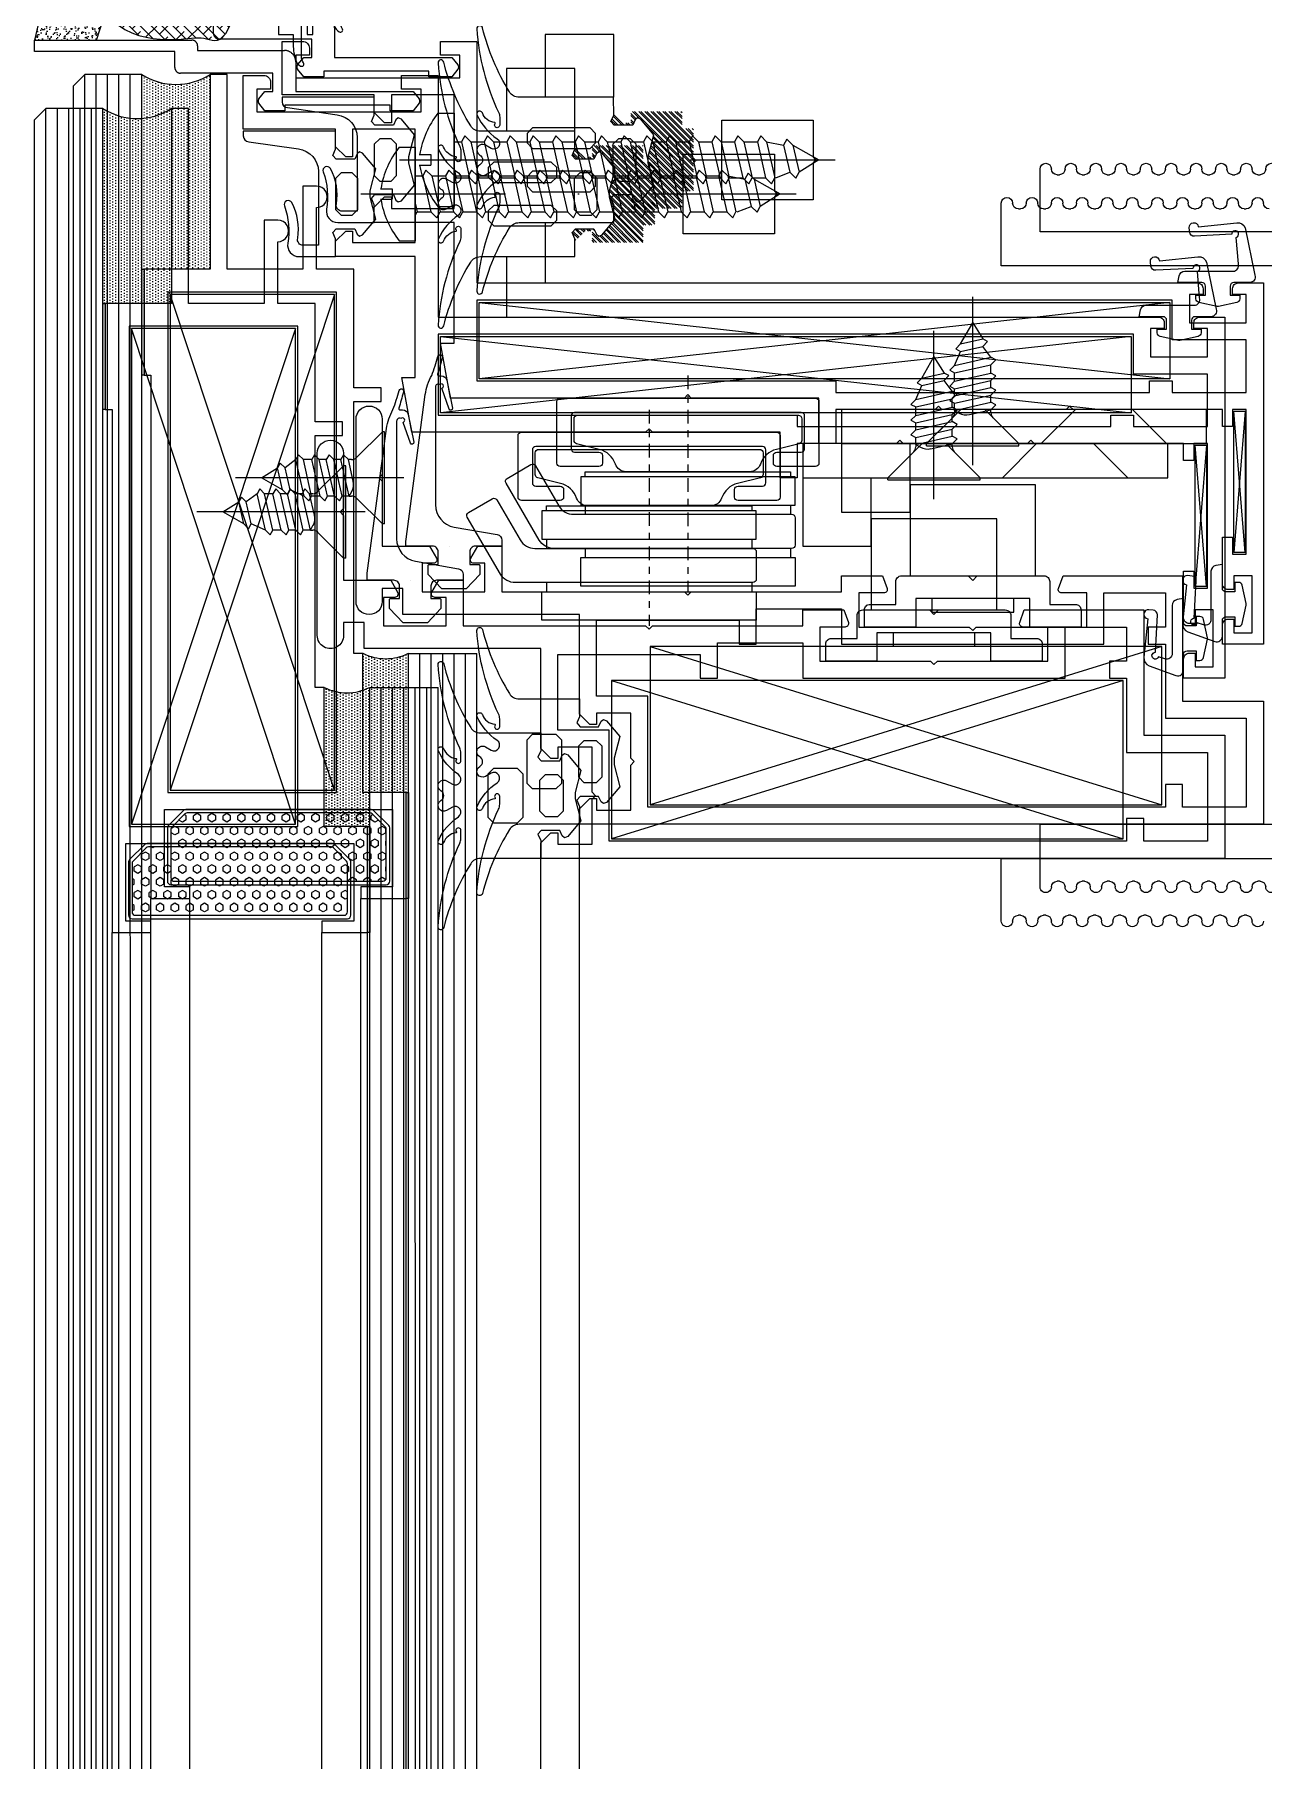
# Model space of a CAD drawing. Header units: inches. Extents: x 4821 to 127877, y 58012 to 433683.
# Drawn here: x 29516.8 to 29624.6, y 87488.5 to 87639.9 of the extents above; entities that cross this region are included whole.
import ezdxf

# ---------------------------------------------------------------- set-up
doc = ezdxf.new("R2010")
doc.units = ezdxf.units.IN
doc.header["$MEASUREMENT"] = 0
for name, pattern in [('$1$AUSGEZOGEN', [0]), ('$1$Center', [29.999999, 12, -6, 6, -6]), ('$1$DASHDOT', [25.4, 12.7, -6.35, 0, -6.35])]:
    doc.linetypes.add(name, pattern=pattern)
for name, color, linetype in [('$1$ACC', 2, 'Continuous'), ('$1$BEAM', 2, 'Continuous'), ('A-FURN-FIXD', 10, 'Continuous'), ('A-FURN-FREE', 10, 'Continuous'), ('A-WAL-CMU', 7, 'Continuous')]:
    doc.layers.add(name, color=color, linetype=linetype)

# ---------------------------------------------------------------- blocks, each defined once
blk = doc.blocks.new('$1$GTSY500502')
at = {"color": 151}
blk.add_lwpolyline([(-1.78, 2.38, -0.668179), (-2.07, 1.7), (-2.35, 1.7), (-2.35, 0), (-2.01, -0.29), (-1.68, 0), (0, 0), (0, -0.49), (-1, -0.49), (-1, -0.99), (1.91, -0.99, 0.15392), (2.48, -0.81, -0.807191), (2.77, -1.07, -0.191853), (2.18, -1.52, -0.072848), (0.68, -1.72), (0, -1.72), (0, -3), (-2.5, -3), (-2.5, -2.5, 0.414214), (-2.8, -2.2), (-8.2, -2.2, 0.414214), (-8.5, -2.5), (-8.5, -3), (-11, -3), (-11, -1.72), (-11.68, -1.72, -0.072848), (-13.18, -1.52, -0.191853), (-13.77, -1.07, -0.807191), (-13.48, -0.81, 0.15392), (-12.91, -0.99), (-10, -0.99), (-10, -0.49), (-11, -0.49), (-11, 0), (-9.32, 0), (-8.99, -0.29), (-8.65, 0), (-8.65, 1.7), (-8.93, 1.7, -0.668179), (-9.22, 2.38), (-7.8, 3.8), (-3.2, 3.8)], format="xyb", close=True, dxfattribs=at)
blk.add_lwpolyline([(-3.64, 0.49), (-4.13, 0), (-6.87, 0), (-7.36, 0.49), (-7.36, 1.47), (-6.87, 1.96), (-4.13, 1.96), (-3.64, 1.47)], close=True, dxfattribs=at)
blk = doc.blocks.new('$1$Fixed bracket Plan')
at = {"layer": 'A-FURN-FIXD'}
for p, q in [((76.3, 31), (76.1, 31)), ((78.5, 31), (78.3, 31)), ((80.7, 31), (80.5, 31)), ((82.9, 31), (82.7, 31)), ((85.1, 31), (84.9, 31)), ((87.3, 31), (87.1, 31)), ((89.5, 31), (89.3, 31)), ((91.7, 31), (91.5, 31)), ((93.9, 31), (93.7, 31)), ((96.1, 31), (95.9, 31)), ((96.6, 31.5), (96.6, 31.5)), ((97.6, 26), (97.6, 31.5)), ((9.7, 26), (97.6, 26)), ((97.6, -26), (9.7, -26)), ((97.6, -31.5), (97.6, -26)), ((76.1, -31), (76.3, -31)), ((78.3, -31), (78.5, -31)), ((80.5, -31), (80.7, -31)), ((82.7, -31), (82.9, -31)), ((84.9, -31), (85.1, -31)), ((87.1, -31), (87.3, -31)), ((89.3, -31), (89.5, -31)), ((91.5, -31), (91.7, -31)), ((93.7, -31), (93.9, -31)), ((95.9, -31), (96.1, -31))]:
    blk.add_line(p, q, dxfattribs=at)
for centre, start, end in [((75.1, 31.5), 0, 180), ((77.3, 31.5), 0, 180), ((79.5, 31.5), 0, 180), ((81.7, 31.5), 0, 180), ((83.9, 31.5), 0, 180), ((86.1, 31.5), 0, 180), ((88.3, 31.5), 0, 180), ((90.5, 31.5), 0, 180), ((92.7, 31.5), 0, 180), ((94.9, 31.5), 0, 180), ((97.1, 31.5), 0, 180), ((74.1, 31.5), 270, 360), ((76.1, 31.5), 180, 270), ((76.3, 31.5), 270, 360), ((78.3, 31.5), 180, 270), ((78.5, 31.5), 270, 360), ((80.5, 31.5), 180, 270), ((80.7, 31.5), 270, 360), ((82.7, 31.5), 180, 270), ((82.9, 31.5), 270, 360), ((84.9, 31.5), 180, 270), ((85.1, 31.5), 270, 360), ((87.1, 31.5), 180, 270), ((87.3, 31.5), 270, 360), ((89.3, 31.5), 180, 270), ((89.5, 31.5), 270, 360), ((91.5, 31.5), 180, 270), ((91.7, 31.5), 270, 360), ((93.7, 31.5), 180, 270), ((93.9, 31.5), 270, 360), ((95.9, 31.5), 180, 270), ((96.1, 31.5), 270, 360), ((75.1, -31.5), 180, 0), ((76.1, -31.5), 90, 180), ((76.3, -31.5), 0, 90), ((77.3, -31.5), 180, 0), ((78.3, -31.5), 90, 180), ((78.5, -31.5), 0, 90), ((79.5, -31.5), 180, 0), ((80.5, -31.5), 90, 180), ((80.7, -31.5), 0, 90), ((81.7, -31.5), 180, 0), ((82.7, -31.5), 90, 180), ((82.9, -31.5), 0, 90), ((83.9, -31.5), 180, 0), ((84.9, -31.5), 90, 180), ((85.1, -31.5), 0, 90), ((86.1, -31.5), 180, 0), ((87.1, -31.5), 90, 180), ((87.3, -31.5), 0, 90), ((88.3, -31.5), 180, 0), ((89.3, -31.5), 90, 180), ((89.5, -31.5), 0, 90), ((90.5, -31.5), 180, 0), ((91.5, -31.5), 90, 180), ((91.7, -31.5), 0, 90), ((92.7, -31.5), 180, 0), ((93.7, -31.5), 90, 180), ((93.9, -31.5), 0, 90), ((94.9, -31.5), 180, 0), ((95.9, -31.5), 90, 180), ((96.1, -31.5), 0, 90), ((97.1, -31.5), 180, 0)]:
    blk.add_arc(centre, 0.5, start, end, dxfattribs=at)
blk = doc.blocks.new('$1$silicone2')
at = {"ltscale": 0.5}
h = blk.add_hatch(dxfattribs=at)
h.set_pattern_fill('ANSI38', color=21, scale=5.416667, style=0)
h.set_pattern_definition([(45, (28504.06546, 7659.8265), (-0.478770216, 0.478770216), []), (135, (28504.06546, 7659.8265), (-1.43631065, 0.478770216), [1.692708333, -1.015625])])
h.paths.add_polyline_path([(-12.41, 16.77), (-12.72, 16.52), (-12.91, 16.28), (-13.01, 16.04), (-13.03, 15.8), (-13, 15.57), (-12.95, 15.33), (-12.88, 15.09), (-12.82, 14.85), (-12.79, 14.61), (-12.79, 14.35), (-12.8, 14.07), (-12.83, 13.76), (-12.87, 13.43), (-12.9, 13.05), (-12.93, 12.63), (-12.95, 12.15), (-12.95, 11.61), (-12.92, 11.03), (-12.86, 10.41), (-12.75, 9.78), (-12.59, 9.14), (-12.37, 8.52), (-12.07, 7.92), (-11.7, 7.36), (-11.24, 6.85), (-10.71, 6.41), (-10.11, 6.02), (-9.45, 5.7), (-8.75, 5.45), (-8.02, 5.26), (-7.27, 5.15), (-6.5, 5.11), (-5.73, 5.15), (-4.98, 5.26), (-4.25, 5.45), (-3.55, 5.7), (-2.89, 6.02), (-2.29, 6.41), (-1.76, 6.85), (-1.3, 7.36), (-0.93, 7.92), (-0.63, 8.52), (-0.41, 9.14), (-0.25, 9.78), (-0.14, 10.41), (-0.08, 11.03), (-0.05, 11.61), (-0.05, 12.15), (-0.07, 12.63), (-0.1, 13.05), (-0.13, 13.43), (-0.17, 13.76), (-0.2, 14.07), (-0.21, 14.35), (-0.21, 14.61), (-0.18, 14.85), (-0.12, 15.09), (-0.05, 15.33), (0, 15.57), (0.03, 15.8), (0.01, 16.04), (-0.09, 16.28), (-0.28, 16.52), (-0.59, 16.77), (-1.03, 17.02), (-1.59, 17.28), (-2.25, 17.52), (-3, 17.73), (-3.81, 17.92), (-4.68, 18.07), (-5.58, 18.16), (-6.5, 18.19), (-7.42, 18.16), (-8.32, 18.07), (-9.19, 17.92), (-10, 17.73), (-10.75, 17.52), (-11.41, 17.28), (-11.97, 17.02)])
h = blk.add_hatch()
h.set_pattern_fill('AR-SAND', color=11, scale=0.325)
h.set_pattern_definition([(37.5, (28504.06546, 7705.84134), (-0.020472841, 0.626217725), [0, -0.494, 0, -0.5525, 0, -0.528125]), (7.5, (28504.0655, 7705.8413), (0.57517743, 0.917197471), [0, -0.2665, 0, -0.44525, 0, -0.170625]), (327.5, (28503.6657, 7705.84134), (1.012096105, 0.001839192), [0, -0.1625, 0, -0.585, 0, -0.76375]), (317.5, (28503.6657, 7705.8413), (0.976991146, 0.285244559), [0, -0.08125, 0, -0.3835, 0, -0.43875])])
edge = h.paths.add_edge_path()
edge.add_arc((-7.69, -32.01), 32.92, 88.3807, 99.2846)
edge.add_line((-13, 0.48), (-13, 5.42))
edge.add_line((-13, 5.42), (-10.47, 6.26))
edge.add_line((-10.47, 6.26), (-10.11, 6.02))
edge.add_line((-10.11, 6.02), (-9.45, 5.7))
edge.add_line((-9.45, 5.7), (-8.75, 5.45))
edge.add_line((-8.75, 5.45), (-8.02, 5.26))
edge.add_line((-8.02, 5.26), (-7.27, 5.15))
edge.add_line((-7.27, 5.15), (-6.5, 5.11))
edge.add_line((-6.5, 5.11), (-5.73, 5.15))
edge.add_line((-5.73, 5.15), (-4.98, 5.26))
edge.add_line((-4.98, 5.26), (-4.25, 5.45))
edge.add_line((-4.25, 5.45), (-3.55, 5.7))
edge.add_line((-3.55, 5.7), (-2.89, 6.02))
edge.add_line((-2.89, 6.02), (-2.53, 6.26))
edge.add_line((-2.53, 6.26), (0, 5.42))
edge.add_line((0, 5.42), (0, 0))
edge.add_arc((-6.5, -23.05), 23.95, 74.2533, 90.6193)
at = {"color": 21, "ltscale": 0.5}
blk.add_lwpolyline([(-12.41, 16.77), (-12.72, 16.52), (-12.91, 16.28), (-13.01, 16.04), (-13.03, 15.8), (-13, 15.57), (-12.95, 15.33), (-12.88, 15.09), (-12.82, 14.85), (-12.79, 14.61), (-12.79, 14.35), (-12.8, 14.07), (-12.83, 13.76), (-12.87, 13.43), (-12.9, 13.05), (-12.93, 12.63), (-12.95, 12.15), (-12.95, 11.61), (-12.92, 11.03), (-12.86, 10.41), (-12.75, 9.78), (-12.59, 9.14), (-12.37, 8.52), (-12.07, 7.92), (-11.7, 7.36), (-11.24, 6.85), (-10.71, 6.41), (-10.11, 6.02), (-9.45, 5.7), (-8.75, 5.45), (-8.02, 5.26), (-7.27, 5.15), (-6.5, 5.11), (-5.73, 5.15), (-4.98, 5.26), (-4.25, 5.45), (-3.55, 5.7), (-2.89, 6.02), (-2.29, 6.41), (-1.76, 6.85), (-1.3, 7.36), (-0.93, 7.92), (-0.63, 8.52), (-0.41, 9.14), (-0.25, 9.78), (-0.14, 10.41), (-0.08, 11.03), (-0.05, 11.61), (-0.05, 12.15), (-0.07, 12.63), (-0.1, 13.05), (-0.13, 13.43), (-0.17, 13.76), (-0.2, 14.07), (-0.21, 14.35), (-0.21, 14.61), (-0.18, 14.85), (-0.12, 15.09), (-0.05, 15.33), (0, 15.57), (0.03, 15.8), (0.01, 16.04), (-0.09, 16.28), (-0.28, 16.52), (-0.59, 16.77), (-1.03, 17.02), (-1.59, 17.28), (-2.25, 17.52), (-3, 17.73), (-3.81, 17.92), (-4.68, 18.07), (-5.58, 18.16), (-6.5, 18.19), (-7.42, 18.16), (-8.32, 18.07), (-9.19, 17.92), (-10, 17.73), (-10.75, 17.52), (-11.41, 17.28), (-11.97, 17.02)], close=True, dxfattribs=at)
blk.add_lwpolyline([(-10.47, 6.26), (-13, 5.42), (-13, 1), (-14, 0, -0.12901), (0, 0), (0, 5.42), (-2.53, 6.26)], format="xyb", dxfattribs=at)
blk = doc.blocks.new('$1$Stay Arm 93652400PI')
at = {"layer": 'A-FURN-FIXD', "linetype": '$1$Center', "ltscale": 0.1}
blk.add_line((147.23, 130.15), (147.23, 149.12), dxfattribs=at)
at = {"layer": 'A-FURN-FIXD'}
for p, q in [((138.23, 145.32), (138.23, 146.12)), ((156.23, 145.32), (156.23, 146.12)), ((138.23, 141.52), (138.23, 142.32)), ((138.23, 141.52), (138.23, 142.32)), ((156.23, 141.52), (156.23, 142.3))]:
    blk.add_line(p, q, dxfattribs=at)
for points in [[(137.83, 146.12), (137.83, 148.62), (156.63, 148.62), (156.63, 146.12)], [(137.83, 139.02), (156.63, 139.02), (156.63, 141.52), (137.83, 141.52)]]:
    blk.add_lwpolyline(points, close=True, dxfattribs=at)
for points in [[(157.25, 142.32), (138.13, 142.32, -0.414214), (137.83, 142.62), (137.83, 145.02, -0.414214), (138.13, 145.32), (158.97, 145.32, -0.26675), (160.27, 144.58), (163.18, 139.58, -0.414214), (163.08, 139.17), (161, 137.96, -0.414214), (160.59, 138.07), (158.55, 141.58, 0.26675)], [(158.43, 132.12), (136.03, 132.12, -0.414214), (135.73, 132.42), (135.73, 137.82, -0.414214), (136.03, 138.12), (139.43, 138.12, -0.414214), (139.73, 137.82), (139.73, 137.16, -0.414214), (139.43, 136.86), (137.29, 136.86, 0.414214), (136.99, 136.56), (136.99, 133.68, 0.414214), (137.29, 133.38), (157.17, 133.38, 0.414214), (157.47, 133.68), (157.47, 136.56, 0.414214), (157.17, 136.86), (155.03, 136.86, -0.414214), (154.73, 137.16), (154.73, 137.82, -0.414214), (155.03, 138.12), (158.43, 138.12, -0.414214), (158.73, 137.82), (158.73, 132.42, -0.414214)], [(137.47, 136.13), (139.47, 136.62, 0.253533), (140.87, 137.91, -0.319758), (141.82, 138.58), (152.65, 138.58, -0.319758), (153.59, 137.91, 0.253533), (155, 136.62), (157, 136.13, -0.344221), (157.22, 135.83), (157.22, 133.93, -0.414214), (156.92, 133.63), (137.54, 133.63, -0.414214), (137.24, 133.93), (137.24, 135.83, -0.344221)]]:
    blk.add_lwpolyline(points, format="xyb", close=True, dxfattribs=at)
blk.add_lwpolyline([(156.23, 139.02), (156.23, 138.58), (138.23, 138.58), (138.23, 139.02)], dxfattribs=at)
blk = doc.blocks.new('$1$GTSY500109')
at = {"layer": 'A-FURN-FIXD'}
blk.add_lwpolyline([(5.93, -8.75, 0.57735), (5.07, -8.75, -1), (4.2, -8.25), (4.49, -7.75, 0.965781), (3.64, -7.22, -0.138673), (1.56, -8.98, -1.037842), (1.37, -8.52, 0.283592), (2.23, -7.43, -0.584426), (2.31, -7.4, 1.39494), (2.44, -7), (1.75, -7, 0.111575), (1.32, -7.1, -0.09543), (-6.01, -9, -0.91232), (-6.08, -8.51, 0.076551), (-0.47, -6.14, 0.260148), (0, -5.29), (0, 0), (1.56, 0), (2.11, -0.24), (2.45, 0.05), (2.45, 1.67), (1.96, 1.89), (1.81, 2.1), (1.92, 2.38), (3.29, 3.53), (5.21, 3.03), (5.79, 3.03), (7.71, 3.53), (9.08, 2.38), (9.19, 2.1), (9.03, 1.89), (8.55, 1.67), (8.55, 0.05), (8.88, -0.24), (9.44, 0), (11, 0), (11, -5.29, 0.260148), (11.47, -6.14, 0.076551), (17.08, -8.51, -0.91232), (17, -9, -0.09543), (9.68, -7.1, 0.111575), (9.25, -7), (8.55, -7, 1.39494), (8.69, -7.4, -0.584426), (8.77, -7.43, 0.283592), (9.62, -8.52, -1.037842), (9.43, -8.98, -0.138673), (7.36, -7.22, 0.965781), (6.51, -7.75), (6.8, -8.25, -1)], format="xyb", close=True, dxfattribs=at)
for points in [[(4.13, -0.07), (3.64, 0.42), (3.64, 1.47), (4.13, 1.96), (6.87, 1.96), (7.36, 1.47), (7.36, 0.42), (6.87, -0.07)], [(3.59, -4.6), (3.1, -4.11), (3.1, -2.07), (3.59, -1.58), (7.41, -1.58), (7.9, -2.07), (7.9, -4.11), (7.41, -4.6)]]:
    blk.add_lwpolyline(points, close=True, dxfattribs=at)
blk = doc.blocks.new('$1$Flat head screw 4.2x9mm')
at = {"color": 2}
blk.add_line((0, 1.7), (0, -13.07), dxfattribs=at)
at = {"color": 71}
for p, q in [((-4.05, 0), (-4.05, -0.19)), ((4.05, 0), (-4.05, 0)), ((4.05, 0), (4.05, -0.19)), ((4.05, -0.19), (-4.05, -0.19)), ((-4.05, -0.19), (-1.78, -2.47)), ((4.05, -0.19), (1.78, -2.47)), ((0.29, -2.74), (-1.6, -3.17)), ((-1.6, -2.89), (-1.6, -3.17)), ((1.6, -3.1), (1.19, -2.88)), ((1.6, -3.1), (1.6, -2.89)), ((-1.6, -3.17), (-2.02, -3.59)), ((-2.02, -3.59), (-1.6, -3.83)), ((-1.6, -4.45), (-2.02, -4.87)), ((1.6, -3.1), (-1.6, -3.83)), ((1.6, -3.73), (-1.6, -4.45)), ((-1.6, -3.83), (-1.6, -4.45)), ((1.6, -4.38), (-1.6, -5.11)), ((1.6, -3.1), (1.6, -3.73)), ((2.02, -3.96), (1.6, -3.73)), ((1.6, -4.38), (2.02, -3.96)), ((1.6, -4.38), (1.6, -5.01)), ((-2.02, -4.87), (-1.6, -5.11)), ((-1.6, -5.73), (-2.02, -6.15)), ((1.6, -5.01), (-1.6, -5.73)), ((-1.6, -5.11), (-1.6, -5.73)), ((1.6, -5.66), (-1.6, -6.39)), ((2.02, -5.24), (1.6, -5.01)), ((1.6, -5.66), (2.02, -5.24)), ((1.6, -5.66), (1.6, -6.4)), ((-2.02, -6.15), (-1.6, -6.39)), ((-1.6, -7.12), (-2.02, -7.55)), ((-2.02, -7.55), (-1.6, -7.78)), ((-1.6, -6.39), (-1.6, -7.12)), ((1.6, -6.4), (-1.6, -7.12)), ((1.6, -7.05), (-1.6, -7.78)), ((1.6, -7.05), (1.06, -8.29)), ((2.02, -6.63), (1.6, -6.4)), ((1.6, -7.05), (2.02, -6.63)), ((-1.6, -7.78), (-0.88, -8.73)), ((-0.88, -8.73), (-1.3, -9.15)), ((1.06, -8.29), (-0.88, -8.73)), ((1.06, -8.95), (-0.88, -9.38)), ((1.06, -8.95), (0, -10.79)), ((1.48, -8.52), (1.06, -8.29)), ((1.06, -8.95), (1.48, -8.52)), ((-1.3, -9.15), (-0.88, -9.38)), ((0, -10.79), (-0.88, -9.38))]:
    blk.add_line(p, q, dxfattribs=at)
for centre, radius, start, end in [((-2.2, -2.89), 0.6, 0, 45), ((0.57, -3.99), 1.28, 60.7936, 102.7393), ((2.2, -2.89), 0.6, 135, 180)]:
    blk.add_arc(centre, radius, start, end, dxfattribs=at)
blk = doc.blocks.new('$1$closekit')
at = {"layer": 'A-FURN-FREE'}
for p, q in [((-19.4, 14), (-16.4, 17)), ((-19.4, 9), (-16.4, 6)), ((-19.4, 1.05), (-16.4, 4.05)), ((-16.4, 4.05), (-18.67, 1.78)), ((-16.21, 4.05), (-16.4, 4.05)), ((-16.4, -4.05), (-16.4, 4.05)), ((-16.21, -4.05), (-16.21, 4.05)), ((-23.99, 1.6), (-24.94, 0.88)), ((-23.75, 2.02), (-23.99, 1.6)), ((-23.26, -1.6), (-23.99, 1.6)), ((-23.33, 1.6), (-23.75, 2.02)), ((-22.61, -1.6), (-23.33, 1.6)), ((-22.6, 1.6), (-23.33, 1.6)), ((-22.36, 2.02), (-22.6, 1.6)), ((-21.87, -1.6), (-22.6, 1.6)), ((-21.94, 1.6), (-22.36, 2.02)), ((-21.32, 1.6), (-21.94, 1.6)), ((-21.22, -1.6), (-21.94, 1.6)), ((-21.08, 2.02), (-21.32, 1.6)), ((-20.59, -1.6), (-21.32, 1.6)), ((-20.66, 1.6), (-21.08, 2.02)), ((-20.04, 1.6), (-20.66, 1.6)), ((-19.94, -1.6), (-20.66, 1.6)), ((-19.8, 2.02), (-20.04, 1.6)), ((-19.31, -1.6), (-20.04, 1.6)), ((-19.38, 1.6), (-19.8, 2.02)), ((-18.95, -0.29), (-19.38, 1.6)), ((-19.1, 1.6), (-19.38, 1.6)), ((-14.51, 0), (-29.28, 0)), ((-27, 0), (-25.59, 0.88)), ((-25.15, -1.06), (-27, 0)), ((-25.36, 1.3), (-25.59, 0.88)), ((-25.15, -1.06), (-25.59, 0.88)), ((-24.94, 0.88), (-25.36, 1.3)), ((-24.5, -1.06), (-24.94, 0.88)), ((-25.15, -1.06), (-24.73, -1.48)), ((-24.73, -1.48), (-24.5, -1.06)), ((-23.26, -1.6), (-24.5, -1.06)), ((-19.4, -1.05), (-16.4, -4.05)), ((-19.31, -1.6), (-19.08, -1.19)), ((-23.26, -1.6), (-22.84, -2.02)), ((-22.84, -2.02), (-22.61, -1.6)), ((-21.87, -1.6), (-22.61, -1.6)), ((-21.87, -1.6), (-21.45, -2.02)), ((-21.45, -2.02), (-21.22, -1.6)), ((-20.59, -1.6), (-21.22, -1.6)), ((-20.59, -1.6), (-20.17, -2.02)), ((-20.17, -2.02), (-19.94, -1.6)), ((-19.31, -1.6), (-19.94, -1.6)), ((-19.31, -1.6), (-19.1, -1.6)), ((-16.4, -4.05), (-18.67, -1.78)), ((-16.21, -4.05), (-16.4, -4.05))]:
    blk.add_line(p, q, dxfattribs=at)
blk.add_lwpolyline([(-16.4, -11.5), (-16.4, 20.5), (-19.4, 20.5), (-19.4, -11.5), (-10.4, -11.5), (-10.4, -5.5), (-16.4, -5.5)], dxfattribs=at)
blk.add_lwpolyline([(-4.3, -6.75, -0.414214), (-4.8, -6.25), (-4.8, -0.4), (-4.4, 0), (-4.8, 0.4), (-4.8, 6.25, -0.414214), (-4.3, 6.75), (-2.3, 6.75), (-2.3, 9, -0.414214), (-1.8, 9.5), (-0.3, 9.5), (-0.3, 5), (-2.8, 5), (-2.8, -5), (-0.3, -5), (-0.3, -9.5), (-1.8, -9.5, -0.414214), (-2.3, -9), (-2.3, -6.75)], format="xyb", close=True, dxfattribs=at)
for points in [[(-12.8, 5.5), (-12.8, -5.5), (-4.8, -5.5), (-4.8, 5.5)], [(-2.8, -3.59), (-1.62, -3.59), (-1.62, 3.59), (-2.8, 3.59)]]:
    blk.add_lwpolyline(points, close=True, dxfattribs=at)
for centre, radius, start, end in [((-19.1, 2.2), 0.6, 270, 315), ((-20.2, -0.57), 1.28, 330.7936, 12.7393), ((-19.1, -2.2), 0.6, 45, 90)]:
    blk.add_arc(centre, radius, start, end, dxfattribs=at)
blk = doc.blocks.new('$1$latsg')
at = {"color": 16}
blk.add_line((0, -4.63), (0, -4.63), dxfattribs=at)
at = {"color": 151}
blk.add_lwpolyline([(0, -2.33, -0.414214), (-0.5, -2.83), (-1.6, -2.83), (-1.6, -2.05, 0.414214), (-1.7, -1.95), (-2.49, -1.95), (-3.73, -3.14), (-3.73, -5.28), (-2.49, -6.47), (-1.7, -6.47, 0.414214), (-1.6, -6.37), (-1.6, -5.59), (-0.5, -5.59, -0.414214), (0, -6.09), (0, -8.42), (0.49, -8.42, 0.033024), (0.62, -8.41), (13.31, -6.73, 0.089231), (14.99, -6.16, -0.031349), (16.66, -5.63, 1.042186), (16.52, -5.25, 0.003956), (15.1, -5.64, -0.540004), (14.96, -5.55), (14.96, -5.32, 0.357511), (14.56, -4.83), (12.11, -4.34, 0.933108), (12.03, -4.63), (13.86, -5.26, -1.216572), (14.2, -5.46, -0.554991), (13.97, -5.84), (3.65, -5.84, -0.36397), (1.68, -4.19), (1.02, -0.41, 0.36397), (0.52, 0), (0, 0)], format="xyb", close=True, dxfattribs=at)
blk = doc.blocks.new('$1$GTSY500112')
at = {"layer": 'A-FURN-FIXD'}
blk.add_lwpolyline([(5.93, -11.75, 0.57735), (5.07, -11.75, -1), (4.2, -11.25), (4.49, -10.75, 0.965781), (3.64, -10.22, -0.138673), (1.56, -11.98, -1.037842), (1.37, -11.52, 0.283592), (2.23, -10.43, -0.584426), (2.31, -10.4, 1.39494), (2.44, -10), (1.75, -10, 0.111575), (1.32, -10.1, -0.09543), (-6.01, -12, -0.91232), (-6.08, -11.51, 0.076551), (-0.47, -9.14, 0.260148), (0, -8.29), (0, 0), (1.56, 0), (2.11, -0.24), (2.45, 0.05), (2.45, 1.67), (1.96, 1.89), (1.81, 2.1), (1.92, 2.38), (3.29, 3.53), (5.21, 3.03), (5.79, 3.03), (7.71, 3.53), (9.08, 2.38), (9.19, 2.1), (9.03, 1.89), (8.55, 1.67), (8.55, 0.05), (8.88, -0.24), (9.44, 0), (11, 0), (11, -8.29, 0.260148), (11.47, -9.14, 0.076551), (17.08, -11.51, -0.91232), (17, -12, -0.09543), (9.68, -10.1, 0.111575), (9.25, -10), (8.55, -10, 1.39494), (8.69, -10.4, -0.584426), (8.77, -10.43, 0.283592), (9.62, -11.52, -1.037842), (9.43, -11.98, -0.138673), (7.36, -10.22, 0.965781), (6.51, -10.75), (6.8, -11.25, -1)], format="xyb", close=True, dxfattribs=at)
for points in [[(4.13, -0.07), (3.64, 0.42), (3.64, 1.47), (4.13, 1.96), (6.87, 1.96), (7.36, 1.47), (7.36, 0.42), (6.87, -0.07)], [(4.01, -1.58), (4.5, -2.07), (4.5, -7.11), (4.01, -7.6), (3.19, -7.6), (2.7, -7.11), (2.7, -2.07), (3.19, -1.58)], [(7.81, -7.6), (6.99, -7.6), (6.5, -7.11), (6.5, -2.07), (6.99, -1.58), (7.81, -1.58), (8.3, -2.07), (8.3, -7.11)]]:
    blk.add_lwpolyline(points, close=True, dxfattribs=at)
blk = doc.blocks.new('$1$butile2')
h = blk.add_hatch(color=11)
h.dxf.hatch_style = 1
h.paths.add_polyline_path([(9.3, 0.2), (0, 0.2), (0, 0), (9.3, 0)])
at = {"color": 11}
blk.add_lwpolyline([(9.3, 0.2), (0, 0.2), (0, 0), (9.3, 0)], close=True, dxfattribs=at)
blk = doc.blocks.new('$1$inner silicone')
h = blk.add_hatch()
h.set_pattern_fill('DOTS', scale=4)
h.paths.add_polyline_path([(12.2, 0), (12.2, -0.2), (12.2, -4), (0, -4, 0.23607), (0, 0)])
at = {"color": 7}
blk.add_line((12.2, -0.2), (12.2, 0), dxfattribs=at)
blk.add_arc((-4, -2), 4.47, 333.4347, 26.5653, dxfattribs=at)
blk = doc.blocks.new('$1$RHS4.2x32')
at = {"layer": 'A-FURN-FIXD'}
for p, q in [((1.42, 4.1), (0, 4.1)), ((0, -4.1), (0, 4.1)), ((-29.98, 1.61), (-30.26, 1.09)), ((-29.45, 1.09), (-29.98, 1.61)), ((-28.23, 1.58), (-29.45, 1.09)), ((-27.85, 2.1), (-28.13, 1.58)), ((-27.42, -1.58), (-28.13, 1.58)), ((-27.33, 1.58), (-27.85, 2.1)), ((-26.14, 1.58), (-27.33, 1.58)), ((-26.61, -1.58), (-27.33, 1.58)), ((-25.85, 2.1), (-26.14, 1.58)), ((-25.42, -1.58), (-26.14, 1.58)), ((-25.33, 1.58), (-25.85, 2.1)), ((-24.61, -1.58), (-25.33, 1.58)), ((-24.14, 1.58), (-25.33, 1.58)), ((-23.85, 2.1), (-24.14, 1.58)), ((-23.43, -1.58), (-24.14, 1.58)), ((-23.33, 1.58), (-23.85, 2.1)), ((-22.62, -1.58), (-23.33, 1.58)), ((-22.14, 1.58), (-23.33, 1.58)), ((-21.86, 2.1), (-22.14, 1.58)), ((-21.43, -1.58), (-22.14, 1.58)), ((-21.33, 1.58), (-21.86, 2.1)), ((-20.62, -1.58), (-21.33, 1.58)), ((-20.15, 1.58), (-21.33, 1.58)), ((-19.86, 2.1), (-20.15, 1.58)), ((-19.43, -1.58), (-20.15, 1.58)), ((-19.86, 2.1), (-19.34, 1.58)), ((-18.62, -1.58), (-19.34, 1.58)), ((-18.15, 1.58), (-19.34, 1.58)), ((-17.86, 2.1), (-18.15, 1.58)), ((-17.43, -1.58), (-18.15, 1.58)), ((-17.34, 1.58), (-17.86, 2.1)), ((-16.63, -1.58), (-17.34, 1.58)), ((-16.15, 1.58), (-17.34, 1.58)), ((-15.86, 2.1), (-16.15, 1.58)), ((-15.44, -1.58), (-16.15, 1.58)), ((-15.34, 1.58), (-15.86, 2.1)), ((-14.63, -1.58), (-15.34, 1.58)), ((-14.15, 1.58), (-15.34, 1.58)), ((-13.87, 2.1), (-14.15, 1.58)), ((-13.44, -1.58), (-14.15, 1.58)), ((-13.44, -1.58), (-14.15, 1.58)), ((-13.34, 1.58), (-13.87, 2.1)), ((-12.63, -1.58), (-13.34, 1.58)), ((-12.16, 1.58), (-13.34, 1.58)), ((-11.87, 2.1), (-12.16, 1.58)), ((-11.44, -1.58), (-12.16, 1.58)), ((-11.35, 1.58), (-11.87, 2.1)), ((-10.63, -1.58), (-11.35, 1.58)), ((-10.16, 1.58), (-11.35, 1.58)), ((-9.87, 2.1), (-10.16, 1.58)), ((-9.45, -1.58), (-10.16, 1.58)), ((-9.35, 1.58), (-9.87, 2.1)), ((-8.64, -1.58), (-9.35, 1.58)), ((-8.16, 1.58), (-9.35, 1.58)), ((-7.88, 2.1), (-8.16, 1.58)), ((-7.45, -1.58), (-8.16, 1.58)), ((-7.35, 1.58), (-7.88, 2.1)), ((-6.64, -1.58), (-7.35, 1.58)), ((-6.17, 1.58), (-7.35, 1.58)), ((-5.88, 2.1), (-6.17, 1.58)), ((-5.45, -1.58), (-6.17, 1.58)), ((-5.36, 1.58), (-5.88, 2.1)), ((-4.64, -1.58), (-5.36, 1.58)), ((-4.17, 1.58), (-5.36, 1.58)), ((-3.88, 2.1), (-4.17, 1.58)), ((-3.45, -1.58), (-4.17, 1.58)), ((-3.45, -1.58), (-4.17, 1.58)), ((-3.36, 1.58), (-3.88, 2.1)), ((-2.64, -1.58), (-3.36, 1.58)), ((-2.17, 1.58), (-3.36, 1.58)), ((-1.88, 2.1), (-2.17, 1.58)), ((-1.46, -1.58), (-2.17, 1.58)), ((-1.36, 1.58), (-1.88, 2.1)), ((-0.65, -1.58), (-1.36, 1.58)), ((-0.17, 1.58), (-1.36, 1.58)), ((0, 1.89), (-0.17, 1.58)), ((0, 0.81), (-0.17, 1.58)), ((-32, 0), (-30.26, 1.09)), ((-29.72, -1.3), (-32, 0)), ((-29.72, -1.3), (-30.26, 1.09)), ((-28.91, -1.3), (-29.45, 1.09)), ((3.05, 0.46), (2.04, 0.46)), ((2.04, -0.46), (2.04, 0.46)), ((-29.72, -1.3), (-29.2, -1.82)), ((-29.2, -1.82), (-28.91, -1.3)), ((-27.42, -1.58), (-28.91, -1.3)), ((3.05, -0.46), (2.04, -0.46)), ((-27.42, -1.58), (-26.9, -2.1)), ((-26.9, -2.1), (-26.61, -1.58)), ((-25.42, -1.58), (-26.61, -1.58)), ((-25.42, -1.58), (-24.9, -2.1)), ((-24.9, -2.1), (-24.61, -1.58)), ((-23.43, -1.58), (-24.61, -1.58)), ((-23.43, -1.58), (-22.9, -2.1)), ((-22.9, -2.1), (-22.62, -1.58)), ((-21.43, -1.58), (-22.62, -1.58)), ((-21.43, -1.58), (-20.91, -2.1)), ((-20.91, -2.1), (-20.62, -1.58)), ((-19.43, -1.58), (-20.62, -1.58)), ((-19.43, -1.58), (-18.91, -2.1)), ((-18.91, -2.1), (-18.62, -1.58)), ((-17.43, -1.58), (-18.62, -1.58)), ((-17.43, -1.58), (-16.91, -2.1)), ((-16.91, -2.1), (-16.63, -1.58)), ((-15.44, -1.58), (-16.63, -1.58)), ((-15.44, -1.58), (-14.91, -2.1)), ((-14.91, -2.1), (-14.63, -1.58)), ((-13.44, -1.58), (-14.63, -1.58)), ((-13.44, -1.58), (-12.92, -2.1)), ((-12.92, -2.1), (-12.63, -1.58)), ((-11.44, -1.58), (-12.63, -1.58)), ((-11.44, -1.58), (-10.92, -2.1)), ((-10.92, -2.1), (-10.63, -1.58)), ((-9.45, -1.58), (-10.63, -1.58)), ((-9.45, -1.58), (-8.92, -2.1)), ((-8.92, -2.1), (-8.64, -1.58)), ((-7.45, -1.58), (-8.64, -1.58)), ((-7.45, -1.58), (-6.93, -2.1)), ((-6.93, -2.1), (-6.64, -1.58)), ((-5.45, -1.58), (-6.64, -1.58)), ((-5.45, -1.58), (-4.93, -2.1)), ((-4.93, -2.1), (-4.64, -1.58)), ((-3.45, -1.58), (-4.64, -1.58)), ((-3.45, -1.58), (-2.93, -2.1)), ((-2.93, -2.1), (-2.64, -1.58)), ((-1.46, -1.58), (-2.64, -1.58)), ((-1.46, -1.58), (-0.93, -2.1)), ((-0.93, -2.1), (-0.65, -1.58)), ((0, -1.58), (-0.65, -1.58)), ((1.42, -4.1), (0, -4.1))]:
    blk.add_line(p, q, dxfattribs=at)
at = {"layer": 'A-FURN-FIXD', "linetype": '$1$DASHDOT'}
blk.add_line((4.78, 0), (-34, 0), dxfattribs=at)
at = {"layer": 'A-FURN-FIXD'}
for centre, start, end in [((-5.01, -0.91), 9.6294, 37.9057), ((-5.01, 0.91), 322.0943, 350.3706)]:
    blk.add_arc(centre, 8.15, start, end, dxfattribs=at)
blk = doc.blocks.new('FIRST SLAB EDGE')
at = {"extrusion": (-5.69003e-07, -1.56101e-06, 1)}
h = blk.add_hatch(dxfattribs=at)
h.set_pattern_fill('DOTS', scale=4, angle=89.9998)
h.set_pattern_definition([(89.99978104, (643348.50462, -1337814.97147), (-0.2499995223, 0.12500095539), [0, -0.25])])
h.paths.add_polyline_path([(1142596.84, -1723223.04), (1142596.84, -1723205.94, -0.293351), (1142590.84, -1723205.94), (1142590.84, -1723223.04), (1142591.04, -1723223.04)])
h = blk.add_hatch(dxfattribs=at)
h.set_pattern_fill('ANSI32', angle=89.9998)
h.set_pattern_definition([(134.99978104, (638250.5438, -1317431.23366), (-0.2651660563, -0.2651640296), []), (134.99978104, (638250.5438, -1317431.05688), (-0.2651660563, -0.2651640296), [])])
h.paths.add_polyline_path([(1142638.24, -1723209.19), (1142638.24, -1723210.69), (1142639.24, -1723210.69), (1142639.24, -1723213.14), (1142639.54, -1723213.44), (1142639.24, -1723213.74), (1142639.24, -1723216.19), (1142638.24, -1723216.19), (1142638.24, -1723217.69), (1142633.74, -1723217.69), (1142633.74, -1723216.69), (1142633.14, -1723216.69), (1142632.24, -1723217.59), (1142632.24, -1723217.38), (1142632, -1723216.83), (1142632.3, -1723216.49), (1142633.92, -1723216.49), (1142634.13, -1723216.98), (1142634.34, -1723217.13), (1142634.62, -1723217.02), (1142635.77, -1723215.65), (1142635.28, -1723213.73), (1142635.28, -1723213.15), (1142635.77, -1723211.23), (1142634.62, -1723209.86), (1142634.34, -1723209.75), (1142634.13, -1723209.9), (1142633.92, -1723210.39), (1142632.3, -1723210.39), (1142632, -1723210.05), (1142632.24, -1723209.5), (1142632.24, -1723209.29), (1142633.14, -1723210.19), (1142633.74, -1723210.19), (1142633.74, -1723209.19)])
h = blk.add_hatch(dxfattribs=at)
h.set_pattern_fill('HEX', color=140, scale=3, angle=89.9998)
h.set_pattern_definition([(89.99978104, (645689.65676, -1331459.0973), (-0.64951905283, 2.4822e-06), [0.375, -0.75]), (209.99978104, (645689.65676, -1331459.0973), (0.3247573768, -0.5625012411), [0.375, -0.75]), (149.99978104, (645689.65676, -1331458.7223), (-0.32476167605, -0.5624987589), [0.375, -0.75])])
edge = h.paths.add_edge_path()
edge.add_line((1142612.3, -1723276.44), (1142612.29, -1723272.19))
edge.add_arc((1142611.99, -1723272.19), 0.3, -359.9998, -314.9998)
edge.add_line((1142612.21, -1723271.98), (1142611.06, -1723270.83))
edge.add_arc((1142610.85, -1723271.04), 0.3, -314.9998, -269.9998)
edge.add_line((1142610.85, -1723270.74), (1142594.84, -1723270.74))
edge.add_arc((1142594.84, -1723271.04), 0.3, -269.9998, -224.9998)
edge.add_line((1142594.63, -1723270.83), (1142593.48, -1723271.98))
edge.add_arc((1142593.69, -1723272.19), 0.3, -224.9998, -179.9998)
edge.add_line((1142593.39, -1723272.19), (1142593.39, -1723276.44))
edge.add_arc((1142593.7, -1723276.44), 0.3, -179.9998, -89.9998)
edge.add_line((1142593.7, -1723276.74), (1142612, -1723276.74))
edge.add_arc((1142612, -1723276.44), 0.3, -449.9998, -359.9998)
at = {"layer": '$1$ACC', "color": 101, "extrusion": (-5.69003e-07, -1.56101e-06, 1), "elevation": 2.04}
for points in [[(1142612.29, -1723277.04, 0.414214), (1142612.59, -1723276.74), (1142612.59, -1723272.06, 0.198912), (1142612.51, -1723271.85), (1142611.18, -1723270.53, 0.198912), (1142610.97, -1723270.44), (1142594.72, -1723270.44, 0.198912), (1142594.51, -1723270.53), (1142593.18, -1723271.85, 0.198912), (1142593.09, -1723272.06), (1142593.09, -1723276.74, 0.414214), (1142593.39, -1723277.04)], [(1142612.29, -1723276.44), (1142612.29, -1723272.19, 0.198912), (1142612.21, -1723271.98), (1142611.06, -1723270.83, 0.198912), (1142610.85, -1723270.74), (1142594.84, -1723270.74, 0.198912), (1142594.63, -1723270.83), (1142593.48, -1723271.98, 0.198912), (1142593.39, -1723272.19), (1142593.39, -1723276.44, 0.414214), (1142593.7, -1723276.74), (1142612, -1723276.74, 0.414214)]]:
    blk.add_lwpolyline(points, format="xyb", close=True, dxfattribs=at)
at = {"color": 165, "linetype": 'Continuous', "extrusion": (-5.69003e-07, -1.56101e-06, 1)}
for p, q in [((1142585.84, -1723205.94, 0), (1142584.84, -1723206.94, 0)), ((1142584.85, -1723988.24, 0), (1142584.84, -1723206.94, 0)), ((1142590.84, -1723205.94, 0), (1142585.84, -1723205.94, 0)), ((1142585.85, -1723989.24, 0), (1142585.84, -1723205.94, 0)), ((1142586.85, -1723989.24, 0), (1142586.84, -1723205.94, 0)), ((1142587.85, -1723989.24, 0), (1142587.84, -1723205.94, 0)), ((1142588.85, -1723989.24, 0), (1142588.84, -1723205.94, 0)), ((1142589.85, -1723989.24, 0), (1142589.84, -1723205.94, 0)), ((1142590.85, -1723989.24, 0), (1142590.84, -1723205.94, 0)), ((1142614.24, -1723256.74, 0), (1142620.24, -1723256.74, 0)), ((1142614.25, -1723938.44, 0), (1142614.24, -1723256.74, 0)), ((1142615.25, -1723938.44, 0), (1142615.24, -1723256.74, 0)), ((1142616.25, -1723938.44, 0), (1142616.24, -1723256.74, 0)), ((1142617.25, -1723938.44, 0), (1142617.24, -1723256.74, 0)), ((1142618.25, -1723938.44, 0), (1142618.24, -1723256.74, 0)), ((1142619.25, -1723938.44, 0), (1142619.24, -1723256.74, 0)), ((1142620.25, -1723938.44, 0), (1142620.24, -1723256.74, 0))]:
    blk.add_line(p, q, dxfattribs=at)
at = {"color": 31, "extrusion": (-5.69003e-07, -1.56101e-06, 1)}
for p, q in [((1142626.24, -1723218.94, 0), (1142626.24, -1723224.24, 0)), ((1142629.25, -1723923.44, 0), (1142629.24, -1723271.74, 0)), ((1142591.65, -1723916.94, 0), (1142591.65, -1723278.24, 0)), ((1142595.05, -1723916.94, 0), (1142595.05, -1723278.24, 0)), ((1142610.05, -1723916.94, 0), (1142610.05, -1723278.24, 0)), ((1142614.05, -1723916.94, 0), (1142614.04, -1723278.24, 0))]:
    blk.add_line(p, q, dxfattribs=at)
at = {"color": 52, "extrusion": (-5.69003e-07, -1.56101e-06, 1)}
for p, q in [((1142607.74, -1723268.74, 0), (1142593.34, -1723225.24, 0)), ((1142607.74, -1723225.24, 0), (1142593.34, -1723268.74, 0)), ((1142620.44, -1723225.94, 0), (1142681.04, -1723232.64, 0)), ((1142681.04, -1723225.94, 0), (1142620.44, -1723232.64, 0)), ((1142687.64, -1723235.49, 0), (1142686.64, -1723247.89, 0)), ((1142687.64, -1723247.89, 0), (1142686.64, -1723235.49, 0)), ((1142680.34, -1723256.14, 0), (1142635.44, -1723270.04, 0)), ((1142635.44, -1723256.14, 0), (1142680.34, -1723270.04, 0))]:
    blk.add_line(p, q, dxfattribs=at)
at = {"color": 16, "linetype": 'Continuous', "extrusion": (-5.69003e-07, -1.56101e-06, 1)}
blk.add_line((1142614.24, -1723278.24, 0), (1142614.24, -1723268.94, 0), dxfattribs=at)
at = {"color": 3, "linetype": '$1$Center', "ltscale": 50, "extrusion": (-5.69003e-07, -1.56101e-06, 1), "elevation": 2.04}
blk.add_lwpolyline([(1142599.14, -1723200.44), (1142599.14, -1723200.84), (1142606.75, -1723200.84, -0.414214), (1142607.75, -1723201.84), (1142607.75, -1723204.44), (1142618.04, -1723204.44), (1142618.58, -1723205.1, -0.352941), (1142618.58, -1723205.48), (1142618.04, -1723206.14), (1142616.04, -1723206.14), (1142616.04, -1723205.64), (1142606.8, -1723205.64), (1142606.8, -1723206.14), (1142605.05, -1723206.14), (1142604.51, -1723205.48, -0.352941), (1142604.51, -1723205.1), (1142605.05, -1723204.44), (1142605.75, -1723204.44), (1142605.75, -1723202.84), (1142597.64, -1723202.84, -0.414214), (1142597.14, -1723202.34), (1142597.14, -1723200.94), (1142584.84, -1723200.94), (1142584.84, -1723199.94), (1142598.64, -1723199.94, -0.414214)], format="xyb", close=True, dxfattribs=at)
at = {"color": 31, "extrusion": (-5.69003e-07, -1.56101e-06, 1), "elevation": 2.04}
blk.add_lwpolyline([(1142632.24, -1723207.94), (1142632.24, -1723202.44), (1142626.24, -1723202.44), (1142626.24, -1723207.94)], dxfattribs=at)
blk.add_lwpolyline([(1142632.24, -1723207.94), (1142632.24, -1723202.44), (1142626.24, -1723202.44), (1142626.24, -1723207.94)], dxfattribs=at)
at = {"color": 16, "extrusion": (-5.69003e-07, -1.56101e-06, 1), "elevation": 2.04}
blk.add_lwpolyline([(1142683.44, -1723224.24), (1142683.44, -1723224.24, -0.414214), (1142683.94, -1723224.74), (1142683.94, -1723225.24), (1142682.74, -1723225.24), (1142682.74, -1723227.74), (1142687.74, -1723227.74), (1142687.74, -1723225.24), (1142686.54, -1723225.24), (1142686.54, -1723224.74, -0.414214), (1142687.04, -1723224.24), (1142689.24, -1723224.24), (1142689.24, -1723255.94), (1142685.64, -1723255.94), (1142685.64, -1723254.24, -0.414214), (1142686.14, -1723253.74), (1142686.64, -1723253.74), (1142686.64, -1723254.94), (1142688.24, -1723254.94), (1142688.24, -1723249.94), (1142686.64, -1723249.94), (1142686.64, -1723251.14), (1142686.14, -1723251.14, -0.414214), (1142685.64, -1723250.64), (1142685.64, -1723246.54), (1142686.54, -1723246.54), (1142686.54, -1723248.04), (1142687.74, -1723248.04), (1142687.74, -1723235.34), (1142686.54, -1723235.34), (1142686.54, -1723236.84), (1142685.64, -1723236.84), (1142685.64, -1723235.34), (1142672.54, -1723235.34), (1142672.24, -1723235.04), (1142671.94, -1723235.34), (1142661.04, -1723235.34), (1142660.74, -1723235.04), (1142660.44, -1723235.34), (1142651.74, -1723235.34), (1142651.74, -1723238.34), (1142650.24, -1723238.34), (1142650.24, -1723234.34), (1142639.04, -1723234.34), (1142638.74, -1723234.04), (1142638.44, -1723234.34), (1142617.93, -1723234.34), (1142617.05, -1723229.53), (1142618.24, -1723229.53), (1142618.24, -1723218.94), (1142611.24, -1723218.94), (1142611.24, -1723217.59), (1142612.14, -1723216.69), (1142612.74, -1723216.69), (1142612.74, -1723217.69), (1142618.24, -1723217.69), (1142618.24, -1723207.74), (1142612.74, -1723207.74), (1142612.74, -1723210.19), (1142612.14, -1723210.19), (1142611.24, -1723209.29), (1142611.24, -1723207.74), (1142603.15, -1723207.74), (1142603.15, -1723203.04), (1142604.95, -1723203.04, -0.414214), (1142605.55, -1723203.64), (1142605.55, -1723204.24), (1142604.35, -1723204.24), (1142604.35, -1723206.24), (1142618.74, -1723206.24), (1142618.74, -1723204.24), (1142617.04, -1723204.24), (1142617.04, -1723203.04), (1142620.24, -1723203.04), (1142620.24, -1723224.24), (1142683.44, -1723224.24)], format="xyb", dxfattribs=at)
at = {"color": 16, "linetype": 'Continuous', "extrusion": (-5.69003e-07, -1.56101e-06, 1), "elevation": 2.04}
blk.add_lwpolyline([(1142614.04, -1723268.94), (1142610.24, -1723268.94), (1142610.24, -1723256.74), (1142609.44, -1723256.74), (1142609.44, -1723234.64), (1142611.84, -1723234.64), (1142611.84, -1723233.44), (1142609.44, -1723233.44), (1142609.44, -1723223.04), (1142606.17, -1723223.04), (1142606.17, -1723217.63, 1), (1142606.17, -1723215.73), (1142604.97, -1723215.73), (1142604.97, -1723223.04), (1142598.34, -1723223.04), (1142598.34, -1723205.94), (1142596.84, -1723205.94), (1142596.84, -1723223.04), (1142591.04, -1723223.04), (1142591.04, -1723232.34), (1142591.64, -1723232.34), (1142591.65, -1723278.24), (1142595.05, -1723278.24), (1142595.05, -1723277.24), (1142592.84, -1723277.24), (1142592.84, -1723270.44), (1142612.84, -1723270.44), (1142612.84, -1723277.24), (1142610.05, -1723277.24), (1142610.05, -1723278.24), (1142614.04, -1723278.24)], format="xyb", dxfattribs=at)
at = {"color": 151, "extrusion": (-5.69003e-07, -1.56101e-06, 1), "elevation": 2.04}
blk.add_lwpolyline([(1142608.41, -1723217.94, -0.488949), (1142607.92, -1723217.32, 0.16488), (1142607.4, -1723214.2, 0.929317), (1142606.76, -1723214.49, -0.129525), (1142607.05, -1723217.77, 0.464824), (1142608.04, -1723218.94), (1142611.24, -1723218.94), (1142611.24, -1723217.38), (1142611, -1723216.83), (1142611.3, -1723216.49), (1142612.92, -1723216.49), (1142613.13, -1723216.98), (1142613.34, -1723217.13), (1142613.62, -1723217.02), (1142614.77, -1723215.66), (1142614.28, -1723213.73), (1142614.28, -1723213.15), (1142614.77, -1723211.23), (1142613.62, -1723209.86), (1142613.34, -1723209.75), (1142613.13, -1723209.91), (1142612.92, -1723210.39), (1142611.3, -1723210.39), (1142611, -1723210.06), (1142611.24, -1723209.5), (1142611.24, -1723207.93), (1142603.15, -1723207.93), (1142603.15, -1723208.35, 0.404624), (1142603.63, -1723208.85), (1142607.98, -1723209.49, -0.37979), (1142609.74, -1723211.47), (1142609.74, -1723217.94), (1142608.41, -1723217.94), (1142608.42, -1723217.94)], format="xyb", dxfattribs=at)
at = {"color": 16, "linetype": '$1$AUSGEZOGEN', "extrusion": (-5.69003e-07, -1.56101e-06, 1), "elevation": 2.04}
blk.add_lwpolyline([(1142649.74, -1723213.19), (1142649.94, -1723213.44), (1142649.74, -1723213.69), (1142649.74, -1723216.94), (1142641.74, -1723216.94), (1142641.74, -1723209.94), (1142649.74, -1723209.94)], close=True, dxfattribs=at)
blk.add_lwpolyline([(1142649.74, -1723213.19), (1142649.94, -1723213.44), (1142649.74, -1723213.69), (1142649.74, -1723216.94), (1142641.74, -1723216.94), (1142641.74, -1723209.94), (1142649.74, -1723209.94)], close=True, dxfattribs=at)
at = {"color": 151, "extrusion": (-5.69003e-07, -1.56101e-06, 1), "elevation": 2.04}
blk.add_lwpolyline([(1142611.24, -1723214.81), (1142611.74, -1723215.31), (1142612.71, -1723215.31), (1142613.2, -1723214.81), (1142613.2, -1723212.07), (1142612.71, -1723211.58), (1142611.74, -1723211.58), (1142611.24, -1723212.07)], close=True, dxfattribs=at)
for points in [[(1142684.15, -1723224.51, 0.414214), (1142683.85, -1723224.21), (1142681.74, -1723224.21), (1142681.85, -1723223.62, -0.36397), (1142682.34, -1723223.21), (1142686.57, -1723223.21, 0.512727), (1142687.04, -1723222.55), (1142686.86, -1723220.24, 2.014387), (1142686.46, -1723219.97), (1142683.19, -1723220.14, -0.39893), (1142682.77, -1723219.78), (1142682.73, -1723219.39, -1), (1142683.52, -1723219.3), (1142686.9, -1723218.95, -0.344245), (1142687.64, -1723219.41), (1142688.5, -1723223.54, -0.520567), (1142688.03, -1723224.21), (1142686.63, -1723224.21, 0.414214), (1142686.33, -1723224.51), (1142686.33, -1723225.31), (1142687.17, -1723225.31), (1142687.17, -1723225.63, -0.360315), (1142686.91, -1723225.94), (1142685.3, -1723226.29, -0.094006), (1142685.19, -1723226.29), (1142683.58, -1723225.94, -0.360315), (1142683.32, -1723225.63), (1142683.32, -1723225.31), (1142684.15, -1723225.31)], [(1142685.94, -1723251.35, -0.414214), (1142685.64, -1723251.05), (1142685.64, -1723248.94), (1142685.06, -1723249.04, 0.36397), (1142684.64, -1723249.54), (1142684.64, -1723253.76, -0.512727), (1142683.99, -1723254.24), (1142683.44, -1723254.05, -2.014387), (1142683.17, -1723253.66), (1142683.34, -1723250.38, 0.39893), (1142682.98, -1723249.96), (1142682.59, -1723249.92, 1), (1142682.5, -1723250.72), (1142682.15, -1723254.1, 0.344245), (1142682.61, -1723254.84), (1142684.97, -1723255.7, 0.520567), (1142685.64, -1723255.23), (1142685.64, -1723253.83, -0.414214), (1142685.94, -1723253.53), (1142686.74, -1723253.53), (1142686.74, -1723254.37), (1142687.07, -1723254.37, 0.360315), (1142687.38, -1723254.11), (1142687.72, -1723252.5, 0.094006), (1142687.72, -1723252.38), (1142687.38, -1723250.77, 0.360315), (1142687.07, -1723250.52), (1142686.74, -1723250.52), (1142686.74, -1723251.35)]]:
    blk.add_lwpolyline(points, format="xyb", close=True, dxfattribs=at)
at = {"color": 16, "linetype": 'Continuous', "extrusion": (-5.69003e-07, -1.56101e-06, 1), "elevation": 2.04}
for points in [[(1142607.94, -1723225.04), (1142593.14, -1723225.04), (1142593.14, -1723268.94), (1142607.94, -1723268.94)], [(1142651.74, -1723232.84), (1142651.74, -1723233.84), (1142679.24, -1723233.84), (1142679.24, -1723232.84), (1142681.24, -1723232.84), (1142681.24, -1723233.84), (1142687.74, -1723233.84), (1142687.74, -1723229.24), (1142681.24, -1723229.24), (1142681.24, -1723225.74), (1142620.24, -1723225.74), (1142620.24, -1723232.84)]]:
    blk.add_lwpolyline(points, close=True, dxfattribs=at)
at = {"color": 52, "extrusion": (-5.69003e-07, -1.56101e-06, 1), "elevation": 2.04}
for points in [[(1142607.74, -1723225.24), (1142593.34, -1723225.24), (1142593.34, -1723268.74), (1142607.74, -1723268.74)], [(1142681.04, -1723225.94), (1142681.04, -1723232.64), (1142620.44, -1723232.64), (1142620.44, -1723225.94)], [(1142686.64, -1723247.89), (1142686.64, -1723235.49), (1142687.64, -1723235.49), (1142687.64, -1723247.89)], [(1142680.34, -1723270.04), (1142680.34, -1723256.14), (1142635.44, -1723256.14), (1142635.44, -1723270.04)]]:
    blk.add_lwpolyline(points, close=True, dxfattribs=at)
at = {"color": 16, "extrusion": (-5.69003e-07, -1.56101e-06, 1), "elevation": 2.04}
blk.add_lwpolyline([(1142609.64, -1723236.19, -1), (1142611.94, -1723236.19), (1142611.94, -1723241.04), (1142611.64, -1723241.34), (1142611.94, -1723241.64), (1142611.94, -1723247.34), (1142616.08, -1723247.34), (1142616.69, -1723248.39, -0.57735), (1142616.43, -1723248.84), (1142615.44, -1723248.84), (1142615.44, -1723251.34), (1142620.94, -1723251.34), (1142620.94, -1723248.84), (1142619.96, -1723248.84, -0.57735), (1142619.7, -1723248.39), (1142620.31, -1723247.34), (1142622.44, -1723247.34), (1142622.44, -1723251.34), (1142638.44, -1723251.34), (1142638.74, -1723251.64), (1142639.04, -1723251.34), (1142652.24, -1723251.34), (1142652.24, -1723249.94), (1142655.83, -1723249.94), (1142656.23, -1723251.04, -0.520567), (1142655.94, -1723251.44), (1142653.74, -1723251.44), (1142653.74, -1723254.44), (1142663.44, -1723254.44), (1142663.74, -1723254.74), (1142664.04, -1723254.44), (1142673.74, -1723254.44), (1142673.74, -1723251.44), (1142671.54, -1723251.44, -0.520567), (1142671.26, -1723251.04), (1142671.66, -1723249.94), (1142682.14, -1723249.94), (1142682.14, -1723260.94), (1142689.24, -1723260.94), (1142689.24, -1723271.74), (1142629.24, -1723271.74), (1142629.24, -1723271.74), (1142629.24, -1723270.39), (1142630.14, -1723269.49), (1142630.74, -1723269.49), (1142630.74, -1723270.49), (1142633.74, -1723270.49), (1142633.74, -1723266.54), (1142634.04, -1723266.24), (1142633.74, -1723265.94), (1142633.74, -1723261.99), (1142630.74, -1723261.99), (1142630.74, -1723262.99), (1142630.14, -1723262.99), (1142629.24, -1723262.09), (1142629.24, -1723253.34), (1142613.74, -1723253.34), (1142613.74, -1723251.04), (1142611.94, -1723251.04), (1142611.94, -1723252.19, -1), (1142609.64, -1723252.19)], format="xyb", close=True, dxfattribs=at)
blk.add_lwpolyline([(1142675.24, -1723255.94), (1142675.24, -1723251.44), (1142680.64, -1723251.44), (1142680.64, -1723254.44), (1142679.14, -1723254.44), (1142679.14, -1723255.94), (1142680.64, -1723255.94), (1142680.64, -1723262.44), (1142687.74, -1723262.44), (1142687.74, -1723270.24), (1142682.14, -1723270.24), (1142682.14, -1723268.24), (1142680.64, -1723268.24), (1142680.64, -1723270.24), (1142635.24, -1723270.24), (1142635.24, -1723260.49), (1142630.74, -1723260.49), (1142630.74, -1723253.84), (1142643.24, -1723253.84), (1142643.24, -1723255.94), (1142644.74, -1723255.94), (1142644.74, -1723252.84), (1142652.24, -1723252.84), (1142652.24, -1723255.94)], close=True, dxfattribs=at)
at = {"color": 7, "extrusion": (-5.69003e-07, -1.56101e-06, 1)}
blk.add_arc((1142593.84, -1723201.27, 2.04), 5.55, 237.302, 302.6984, dxfattribs=at)
at = {"layer": '$1$ACC', "extrusion": (-5.69003e-07, -1.56101e-06, 1), "rotation": 180.0002189598666}
blk.add_blockref('$1$Stay Arm 93652400PI', (1142785.98, -1723102.22, 2.04), dxfattribs=at)
at = {"layer": '$1$BEAM', "extrusion": (5.69003e-07, 1.56101e-06, -1), "zscale": -1}
for name, p, rotation in [('$1$Fixed bracket Plan', (-1142767.24, -1723245.74, -2.04), 359.9997810401331), ('$1$latsg', (-1142622.44, -1723247.34, -2.04), 89.99978104013357)]:
    blk.add_blockref(name, p, dxfattribs=dict(at, rotation=rotation))
at = {"color": 7, "extrusion": (-5.69003e-07, -1.56101e-06, 1)}
for name, p, rotation in [('$1$silicone2', (1142584.84, -1723199.94, 2.04), 270.0002189598665), ('$1$RHS4.2x32', (1142618.24, -1723213.44, 2.04), 180.0002189598666), ('$1$closekit', (1142663.74, -1723254.74, 2.04), 270.0002189598665), ('$1$Flat head screw 4.2x9mm', (1142612.14, -1723241.34, 2.04), 270.0002189598665), ('$1$GTSY500109', (1142629.24, -1723260.74, 2.04), 270.0002189598665), ('$1$inner silicone', (1142614.24, -1723256.74, 2.04), 270.0002189598665)]:
    blk.add_blockref(name, p, dxfattribs=dict(at, rotation=rotation))
at = {"color": 7, "extrusion": (5.69003e-07, 1.56101e-06, -1), "zscale": -1}
for name, p, rotation in [('$1$GTSY500502', (-1142609.24, -1723188.44, -2.04), 89.99978104013357), ('$1$GTSY500112', (-1142632.24, -1723218.94, -2.04), 89.99978104013357), ('$1$butile2', (-1142591.04, -1723223.04, -2.04), 269.9997810401334), ('$1$butile2', (-1142614.24, -1723268.94, -2.04), 269.9997810401334)]:
    blk.add_blockref(name, p, dxfattribs=dict(at, rotation=rotation))

msp = doc.modelspace()

# ---------------------------------------------------------------- block references
at = {"layer": 'A-WAL-CMU'}
for p in [(-1113064.6, 1810842.37, 0), (-1113068, 1810839.38, 0)]:
    msp.add_blockref('FIRST SLAB EDGE', p, dxfattribs=at)

doc.saveas('drawing.dxf')
